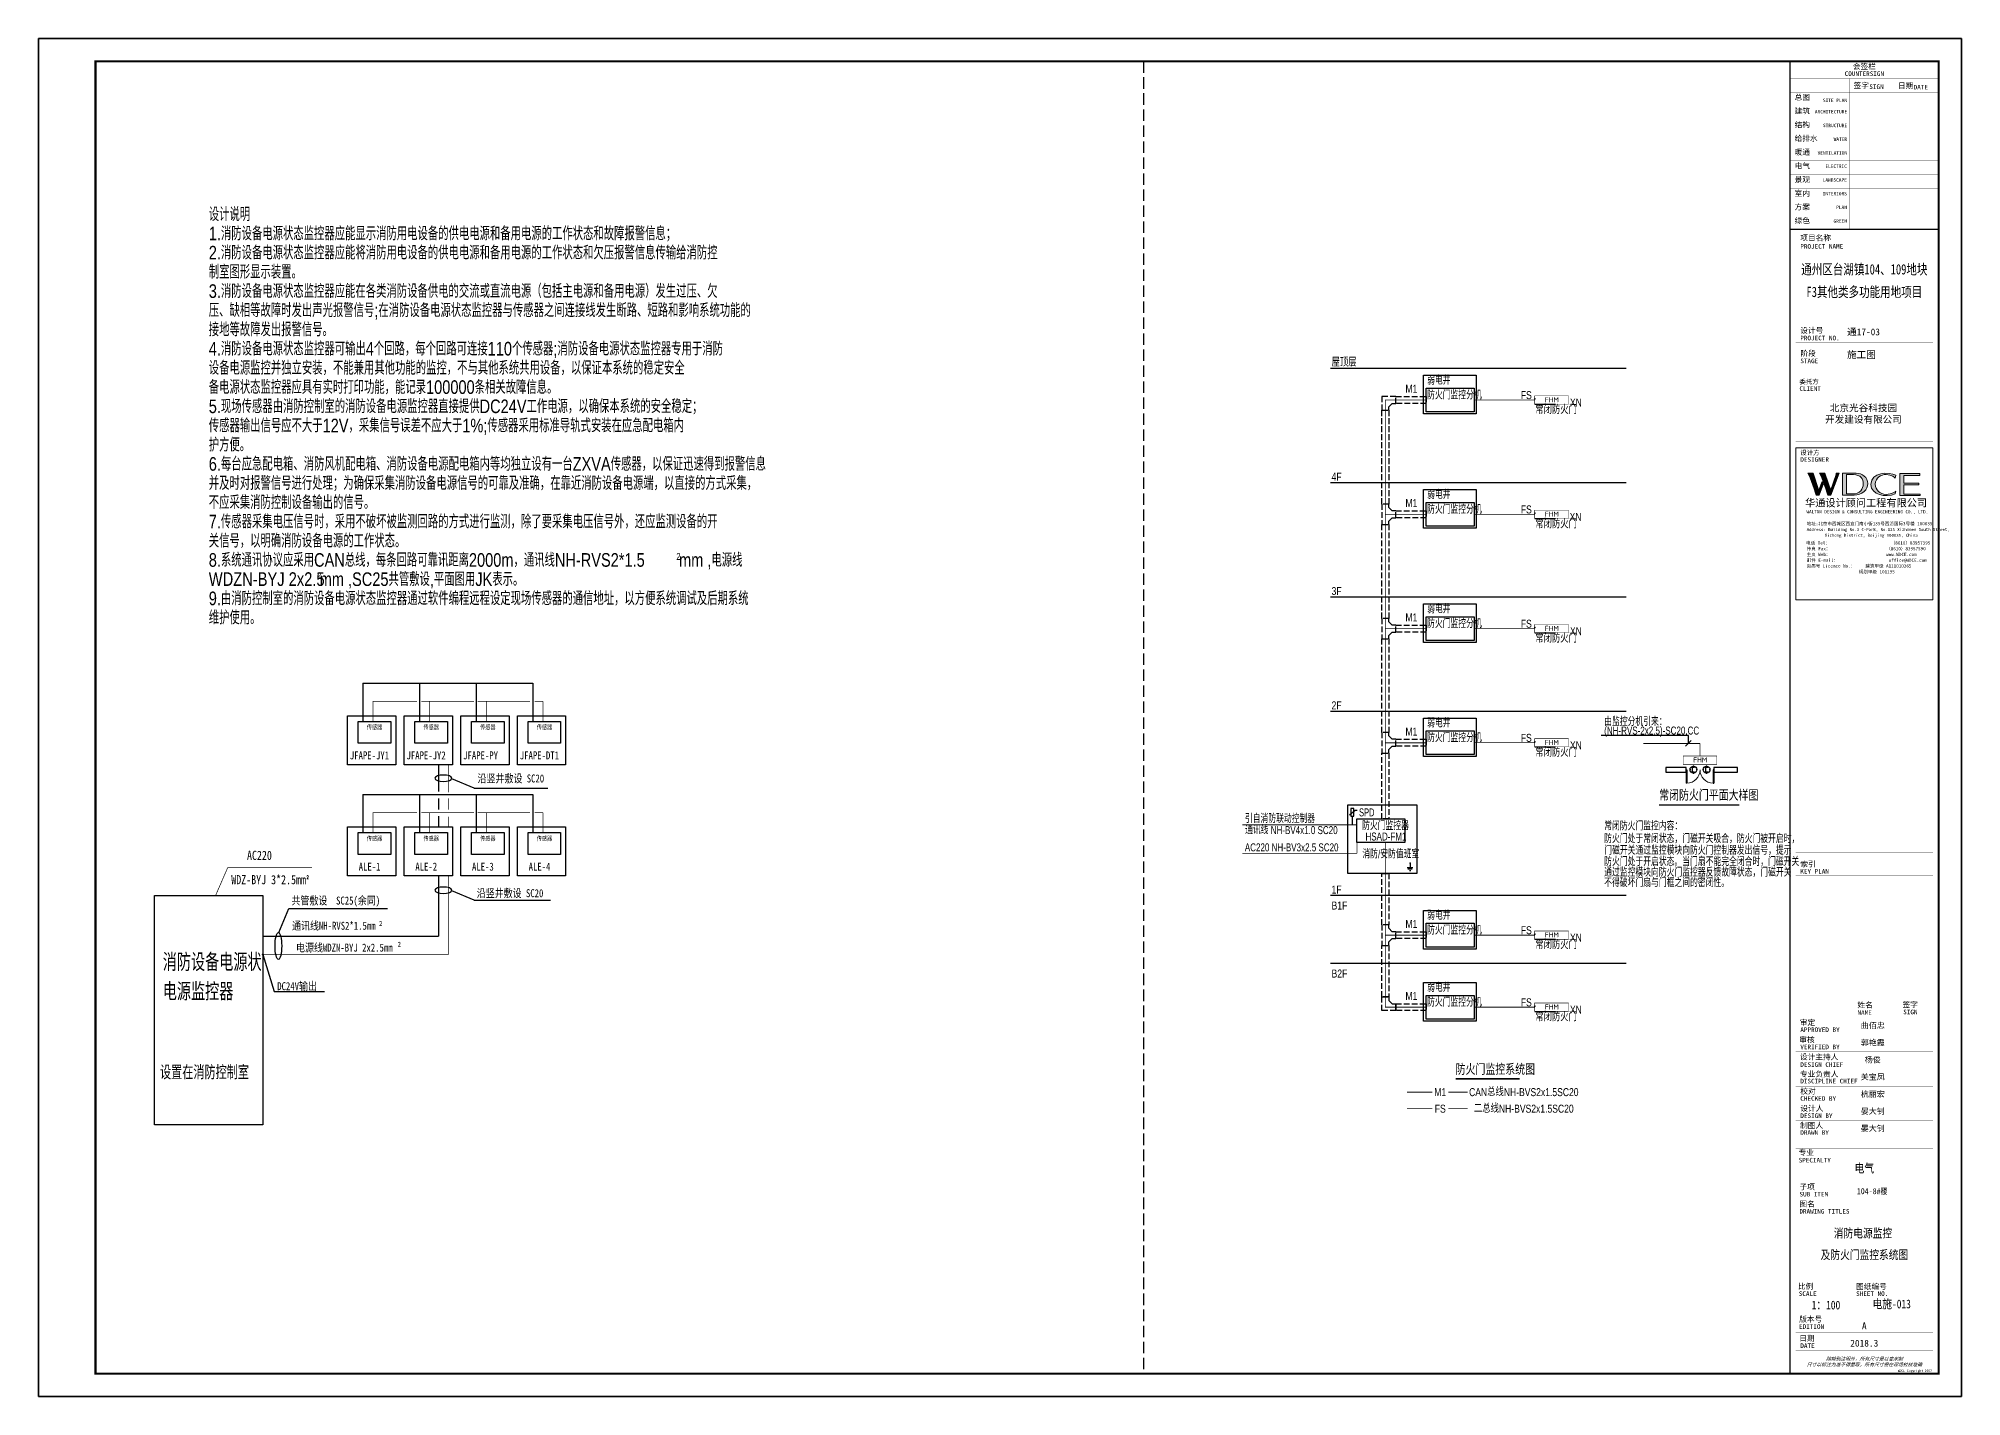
# Model space of a CAD drawing. Extents: x -54686 to 596156, y -555137 to 71395.
# Drawn here: x 215754 to 299854, y -555137 to -495737 of the extents above; entities that cross this region are included whole.
import ezdxf
from ezdxf.enums import TextEntityAlignment as Align

# ---------------------------------------------------------------- set-up
doc = ezdxf.new("R2010")
doc.units = 0
doc.header["$LTSCALE"] = 1000
doc.linetypes.add('CONTINOUS', pattern=[0])
doc.linetypes.add('DASH', pattern=[0.35, 0.25, -0.1])
doc.layers.get('0').update_dxf_attribs({"linetype": 'CONTINUOUS'})
doc.layers.get('Defpoints').update_dxf_attribs({"linetype": 'CONTINUOUS'})
for name, color, linetype in [('CABLETRAY', 4, 'DASH'), ('DIM-照明', 3, 'CONTINUOUS'), ('DIM-系统', 3, 'CONTINUOUS'), ('EQUIP-动力', 3, 'CONTINUOUS'), ('EQUIP-安防', 80, 'CONTINUOUS'), ('EQUIP-消防', 3, 'CONTINUOUS'), ('LAYER1', 7, 'CONTINOUS'), ('SHEET_TEXT', 7, 'CONTINUOUS'), ('TEL_SYMB', 3, 'CONTINUOUS'), ('TEL_TEXT', 3, 'CONTINUOUS'), ('TEL_TITLE', 6, 'CONTINUOUS'), ('WALL', 9, 'CONTINUOUS'), ('WINDOW', 4, 'CONTINUOUS'), ('WIRE', 4, 'CONTINUOUS'), ('WIRE-照明', 1, 'CONTINUOUS'), ('智能疏散灯', 3, 'CONTINOUS'), ('电源监控设备', 210, 'CONTINUOUS'), ('电源线', 130, 'CONTINUOUS'), ('通讯线', 90, 'CONTINUOUS'), ('配电箱', 50, 'CONTINUOUS')]:
    doc.layers.add(name, color=color, linetype=linetype)
doc.styles.add('-宋体', font='', dxfattribs={"width": 0.8})
doc.styles.add('_COMPLEX', font='ROS', dxfattribs={"width": 0.6, "bigfont": 'JD'})
doc.styles.add('_HZTXT', font='ROS', dxfattribs={"width": 0.8, "bigfont": 'JD'})
doc.styles.add('_JD', font='ROS', dxfattribs={"width": 0.8, "bigfont": 'JD'})
doc.styles.add('_TEL_DIM', font='SIMPLEX', dxfattribs={"width": 0.8, "height": 3.5, "bigfont": 'HZTXT'})
doc.styles.add('H-图名', font='', dxfattribs={"width": 0.8, "height": 9})
doc.styles.add('hwxh', font='STXIHEI.TTF')
doc.styles.add('JD', font='ROS', dxfattribs={"width": 0.8, "height": 600, "bigfont": 'HZTXT'})
doc.styles.get("Standard").update_dxf_attribs({"font": 'GBENOR', "bigfont": 'GBCBIG'})
doc.styles.add('Y', font='ros.shx', dxfattribs={"width": 0.7, "bigfont": 'jd.shx'})
doc.styles.add('华文细黑', font='STXIHEI.TTF', dxfattribs={"height": 10})
doc.styles.get('-宋体').set_extended_font_data('NSimSun')
doc.styles.get('H-图名').set_extended_font_data('SimSun')

# ---------------------------------------------------------------- blocks, each defined once
blk = doc.blocks.new('$equip$00002621')
for p, q in [((-0.19, 0.1), (-0.19, -0.1)), ((0.19, -0.1), (0.19, 0.1)), ((-0.19, -0.1), (0.19, -0.1))]:
    blk.add_line(p, q)
at = {"const_width": 0.04}
blk.add_lwpolyline([(-0.3, 0, 1), (0.3, 0, 1), (-0.3, 0, 0.702733)], format="xyb", dxfattribs=at)
blk.add_circle((0, 0), 0.3)
at = {"color": 1}
for p in [(-0.3, 0), (0, 0.3), (0.3, 0), (0, -0.3)]:
    blk.add_point(p, dxfattribs=at)
at = {"color": 7, "style": '_TEL_DIM', "flags": 1}
blk.add_attdef('A', text='', height=0.000025, dxfattribs=at).set_placement((0, 0), align=Align.MIDDLE_CENTER)
blk = doc.blocks.new('$equip$00001310')
for points in [[(0, 0), (0, -0.38)], [(-0.25, -0.38), (0.25, -0.38)], [(-0.19, -0.5), (0.19, -0.5)], [(-0.06, -0.63), (0.06, -0.63)]]:
    blk.add_lwpolyline(points)
blk.add_point((0, 0))
at = {"flags": 9}
blk.add_attdef('A', (0, 0), '', height=0.00002, dxfattribs=at)
blk = doc.blocks.new('WDCE Copyright200X')
at = {"const_width": 0.016}
blk.add_lwpolyline([(-10.6, 1.26, 1), (-11.4, 1.26, 1)], format="xyb", close=True, dxfattribs=at)
at = {"style": '华文细黑'}
for s, p in [('WDCE ', (-11.46, 0.5)), ('     Copyright ', (-3.51, 0.5))]:
    blk.add_text(s, height=1, dxfattribs=at).set_placement(p, align=Align.BOTTOM_RIGHT)
blk.add_text('c', height=0.6, dxfattribs=at).set_placement((-11.04, 1.35), align=Align.MIDDLE_CENTER)
blk.add_attdef('200X', text='', height=1, dxfattribs=at).set_placement((-0.45, 0.5), align=Align.BOTTOM_RIGHT)
blk = doc.blocks.new('logo2')
h = blk.add_hatch(color=7)
h.paths.add_polyline_path([(19.02, -7.36), (15.84, -7.36), (15.84, -3.97), (18.97, -3.97), (18.97, -4.24), (16.46, -4.24), (16.46, -5.45), (18.81, -5.45), (18.81, -5.69), (16.47, -5.69), (16.47, -7.12), (19.02, -7.12)])
edge = h.paths.add_edge_path()
edge.add_spline(control_points=[(15.26, -4.21), (15.26, -4.21), (15.13, -4.65), (15.13, -4.65), (15.13, -4.65), (14.62, -4.1), (13.73, -4.1), (13.04, -4.1), (12.07, -4.54), (12.08, -5.62), (12.08, -6.49), (12.77, -7.16), (13.73, -7.17), (14.66, -7.17), (15.23, -6.68), (15.23, -6.68), (15.23, -6.68), (15.16, -7.11), (15.16, -7.11), (13.63, -7.7), (11.42, -7.29), (11.41, -5.64), (11.4, -3.72), (14.16, -3.66), (15.26, -4.21)], knot_values=[0, 0, 0, 0, 1, 1, 1, 2, 2, 2, 3, 3, 3, 4, 4, 4, 5, 5, 5, 6, 6, 6, 7, 7, 7, 8, 8, 8, 8], degree=3, periodic=0)
edge = h.paths.add_edge_path(flags=16)
edge.add_spline(control_points=[(10.23, -5.57), (10.23, -5.16), (10.12, -4.83), (9.9, -4.58), (9.63, -4.27), (9.23, -4.12), (8.69, -4.12), (8.69, -4.12), (7.64, -4.12), (7.64, -4.12), (7.64, -4.12), (7.64, -7.1), (7.64, -7.1), (7.64, -7.1), (8.66, -7.1), (8.66, -7.1), (9.13, -7.1), (9.52, -6.93), (9.82, -6.6), (10.09, -6.31), (10.23, -5.96), (10.23, -5.57)], knot_values=[0, 0, 0, 0, 1, 1, 1, 2, 2, 2, 3, 3, 3, 4, 4, 4, 5, 5, 5, 6, 6, 6, 7, 7, 7, 7], degree=3, periodic=0)
edge = h.paths.add_edge_path()
edge.add_spline(control_points=[(10.92, -5.51), (10.92, -5.96), (10.72, -6.37), (10.34, -6.72), (9.92, -7.1), (9.41, -7.29), (8.82, -7.29), (8.82, -7.29), (7.03, -7.29), (7.03, -7.29), (7.03, -7.29), (7.03, -3.92), (7.03, -3.92), (7.03, -3.92), (9.1, -3.92), (9.1, -3.92), (9.59, -3.92), (10.01, -4.06), (10.36, -4.34), (10.73, -4.64), (10.92, -5.03), (10.92, -5.51)], knot_values=[0, 0, 0, 0, 1, 1, 1, 2, 2, 2, 3, 3, 3, 4, 4, 4, 5, 5, 5, 6, 6, 6, 7, 7, 7, 7], degree=3, periodic=0)
at = {"lineweight": 0}
blk.add_lwpolyline([(19.02, -7.36), (15.84, -7.36), (15.84, -3.97), (18.97, -3.97), (18.97, -4.24), (16.46, -4.24), (16.46, -5.45), (18.81, -5.45), (18.81, -5.69), (16.47, -5.69), (16.47, -7.12), (19.02, -7.12), (19.02, -7.36)], dxfattribs=at)
for points, knots in [([(10.92, -5.51), (10.92, -5.96), (10.72, -6.37), (10.34, -6.72), (9.92, -7.1), (9.41, -7.29), (8.82, -7.29), (8.82, -7.29), (7.03, -7.29), (7.03, -7.29), (7.03, -7.29), (7.03, -3.92), (7.03, -3.92), (7.03, -3.92), (9.1, -3.92), (9.1, -3.92), (9.59, -3.92), (10.01, -4.06), (10.36, -4.34), (10.73, -4.64), (10.92, -5.03), (10.92, -5.51)], [0, 0, 0, 0, 1, 1, 1, 2, 2, 2, 3, 3, 3, 4, 4, 4, 5, 5, 5, 6, 6, 6, 7, 7, 7, 7]), ([(10.23, -5.57), (10.23, -5.16), (10.12, -4.83), (9.9, -4.58), (9.63, -4.27), (9.23, -4.12), (8.69, -4.12), (8.69, -4.12), (7.64, -4.12), (7.64, -4.12), (7.64, -4.12), (7.64, -7.1), (7.64, -7.1), (7.64, -7.1), (8.66, -7.1), (8.66, -7.1), (9.13, -7.1), (9.52, -6.93), (9.82, -6.6), (10.09, -6.31), (10.23, -5.96), (10.23, -5.57)], [0, 0, 0, 0, 1, 1, 1, 2, 2, 2, 3, 3, 3, 4, 4, 4, 5, 5, 5, 6, 6, 6, 7, 7, 7, 7]), ([(15.26, -4.21), (15.26, -4.21), (15.13, -4.65), (15.13, -4.65), (15.13, -4.65), (14.62, -4.1), (13.73, -4.1), (13.04, -4.1), (12.07, -4.54), (12.08, -5.62), (12.08, -6.49), (12.77, -7.16), (13.73, -7.17), (14.66, -7.17), (15.23, -6.68), (15.23, -6.68), (15.23, -6.68), (15.16, -7.11), (15.16, -7.11), (13.63, -7.7), (11.42, -7.29), (11.41, -5.64), (11.4, -3.72), (14.16, -3.66), (15.26, -4.21)], [0, 0, 0, 0, 1, 1, 1, 2, 2, 2, 3, 3, 3, 4, 4, 4, 5, 5, 5, 6, 6, 6, 7, 7, 7, 8, 8, 8, 8])]:
    blk.add_open_spline(points, degree=3, knots=knots, dxfattribs=at)
blk = doc.blocks.new('logo1')
h = blk.add_hatch(color=8)
edge = h.paths.add_edge_path()
edge.add_spline(control_points=[(3.86, -5.21), (3.63, -5.88), (3.39, -6.56), (3.39, -6.56), (3.39, -6.56), (2.5, -3.91), (2.5, -3.91), (2.5, -3.91), (1.8, -3.91), (1.69, -3.91), (2.02, -4.39), (2.95, -7.27), (2.95, -7.27), (2.95, -7.27), (3.44, -7.27), (3.44, -7.27), (3.44, -7.27), (4.03, -5.66), (4.03, -5.66), (4.03, -5.66), (3.86, -5.21), (3.86, -5.21)], knot_values=[0, 0, 0, 0, 1, 1, 1, 2, 2, 2, 3, 3, 3, 4, 4, 4, 5, 5, 5, 6, 6, 6, 7, 7, 7, 7], degree=3, periodic=0)
h = blk.add_hatch(color=7)
edge = h.paths.add_edge_path()
edge.add_spline(control_points=[(6.04, -3.91), (6.09, -4.1), (5.2, -6.56), (5.2, -6.56), (5.2, -6.56), (4.3, -3.91), (4.3, -3.91), (4.3, -3.91), (3.6, -3.91), (3.49, -3.91), (3.82, -4.39), (4.75, -7.27), (4.75, -7.27), (4.75, -7.27), (5.24, -7.27), (5.24, -7.27), (5.24, -7.27), (6.33, -4.3), (6.33, -4.3), (6.33, -4.3), (6.48, -3.91), (6.48, -3.91), (6.48, -3.91), (6.21, -3.91), (6.04, -3.91)], knot_values=[0, 0, 0, 0, 1, 1, 1, 2, 2, 2, 3, 3, 3, 4, 4, 4, 5, 5, 5, 6, 6, 6, 7, 7, 7, 8, 8, 8, 8], degree=3, periodic=0)
at = {"color": 8, "lineweight": 0}
blk.add_open_spline([(3.86, -5.21), (3.63, -5.88), (3.39, -6.56), (3.39, -6.56), (3.39, -6.56), (2.5, -3.91), (2.5, -3.91), (2.5, -3.91), (1.8, -3.91), (1.69, -3.91), (2.02, -4.39), (2.95, -7.27), (2.95, -7.27), (2.95, -7.27), (3.44, -7.27), (3.44, -7.27), (3.44, -7.27), (4.03, -5.66), (4.03, -5.66), (4.03, -5.66), (3.86, -5.21), (3.86, -5.21)], degree=3, knots=[0, 0, 0, 0, 1, 1, 1, 2, 2, 2, 3, 3, 3, 4, 4, 4, 5, 5, 5, 6, 6, 6, 7, 7, 7, 7], dxfattribs=at)
at = {"lineweight": 0}
blk.add_open_spline([(6.04, -3.91), (6.09, -4.1), (5.2, -6.56), (5.2, -6.56), (5.2, -6.56), (4.3, -3.91), (4.3, -3.91), (4.3, -3.91), (3.6, -3.91), (3.49, -3.91), (3.82, -4.39), (4.75, -7.27), (4.75, -7.27), (4.75, -7.27), (5.24, -7.27), (5.24, -7.27), (5.24, -7.27), (6.33, -4.3), (6.33, -4.3), (6.33, -4.3), (6.48, -3.91), (6.48, -3.91), (6.48, -3.91), (6.21, -3.91), (6.04, -3.91)], degree=3, knots=[0, 0, 0, 0, 1, 1, 1, 2, 2, 2, 3, 3, 3, 4, 4, 4, 5, 5, 5, 6, 6, 6, 7, 7, 7, 8, 8, 8, 8], dxfattribs=at)
blk.add_blockref('logo2', (0, 0))
blk = doc.blocks.new('时间-logo')
at = {"layer": 'Defpoints', "lineweight": 0}
blk.add_lwpolyline([(0, -23.46), (-21.17, -23.46), (-21.17, 0), (0, 0), (0, -23.46)], dxfattribs=at)
blk.add_blockref('logo1', (-20.97, 0))
at = {"style": 'hwxh'}
for s, height, p in [('华通设计顾问工程有限公司 ', 1.15, (-19.73, -9.05)), ('WALTON DESIGN & CONSULTING ENGINEERING CO., LTD.', 0.5, (-19.5, -10.1)), ('地址:北京市西城区西直门南小街135号西派国际3号楼 100035', 0.5, (-19.48, -11.94)), ('电话 Tel：                        （8610）83957395 ', 0.5, (-19.56, -14.91)), ('Address: Building No.3 C-Park, No.135 Xizhimen South Street, ', 0.47, (-19.48, -12.83)), ('Xicheng District, Beijing 100035, China ', 0.47, (-16.69, -13.72)), ('传真 Fax：                      （8610）83957590 ', 0.5, (-19.48, -15.8)), ('主页 Web：                      www.WDCE.com ', 0.5, (-19.48, -16.69)), ('邮件 E-mail：                    office@WDCE.com ', 0.5, (-19.48, -17.58)), ('资质号 Licence No.：    建筑甲级 A111010265 ', 0.5, (-19.48, -18.47)), ('   规划甲级 101195', 0.5, (-12.6, -19.36))]:
    blk.add_text(s, height=height, dxfattribs=at).set_placement(p)
blk = doc.blocks.new('SDG AETH AE5H')
at = {"layer": 'DIM-系统'}
blk.add_lwpolyline([(-54686, 13482), (29414, 13482), (29414, -45918), (-54686, -45918)], close=True, dxfattribs=at)
blk = doc.blocks.new('$DorLib2D$00000002')
for p, q in [((-0.5, 0), (-0.5, 0.4875)), ((-0.475, 0.4875), (-0.5, 0.4875)), ((-0.475, 0), (-0.475, 0.4875)), ((0.475, 0), (0.475, 0.4875)), ((0.475, 0.4875), (0.5, 0.4875)), ((0.5, 0), (0.5, 0.4875)), ((-0.5, 0), (-0.475, 0)), ((0.5, 0), (0.475, 0))]:
    blk.add_line(p, q)
at = {"lineweight": 13}
for centre, start, end in [((-0.4875, 0), 0, 88.530716), ((0.4875, 0), 91.469284, 180)]:
    blk.add_arc(centre, 0.4875, start, end, dxfattribs=at)

msp = doc.modelspace()

# ---------------------------------------------------------------- hatches: boundary and pattern name
at = {"layer": '电源监控设备'}
h = msp.add_hatch(color=212, dxfattribs=at)
edge = h.paths.add_edge_path()
edge.add_arc((225563, -535802), 25.2, 0, 360)

# ---------------------------------------------------------------- linework, layer by layer
for p, q in [((273087, -529687), (273332, -529487)), ((273332, -529487), (273427, -529487))]:
    msp.add_line(p, q)
at = {"const_width": 50}
for points in [[(292354, -496737), (292354, -504087), (298854, -504087), (298854, -496737)], [(292354, -554137), (298854, -554137), (298854, -504087), (292354, -504087)]]:
    msp.add_lwpolyline(points, close=True, dxfattribs=at)
at = {"const_width": 5}
for points in [[(292354, -497487), (298854, -497487)], [(294940, -497487), (294940, -504087)], [(296944, -497487), (296944, -504087)], [(292354, -498087), (298854, -498087)], [(292354, -498687), (298854, -498687)], [(292354, -499287), (298854, -499287)], [(292354, -499887), (298854, -499887)], [(292354, -500487), (298854, -500487)], [(292354, -501087), (298854, -501087)], [(292354, -501687), (298854, -501687)], [(292354, -502287), (298854, -502287)], [(292354, -502887), (298854, -502887)], [(292354, -502887), (298854, -502887)], [(292354, -503487), (298854, -503487)], [(292354, -504087), (298854, -504087)], [(292604, -509050), (298604, -509050)], [(292604, -510050), (298604, -510050)], [(298604, -513352), (298604, -510525), (292604, -510525), (292604, -513352)], [(292604, -513352), (298604, -513352)], [(292604, -513645), (292604, -531354)], [(292604, -513645), (298604, -513645)], [(292604, -531354), (298604, -531354), (298604, -513645)], [(293104, -520301), (298104, -520301)], [(293104, -525254), (298104, -525254)], [(293104, -530652), (298104, -530652)], [(292604, -531354), (298604, -531354)], [(292604, -532363), (298604, -532363)], [(292604, -543811), (298604, -543811), (298604, -537811), (292604, -537811), (292604, -543811)], [(295104, -537811), (295104, -543811)], [(296854, -537811), (296854, -543811)], [(292604, -538561), (298604, -538561)], [(292604, -539311), (298604, -539311)], [(292604, -540061), (298604, -540061)], [(292604, -540811), (298604, -540811)], [(292604, -541561), (298604, -541561)], [(292604, -542311), (298604, -542311)], [(292604, -543061), (298604, -543061)], [(292604, -544287), (298604, -544287), (298604, -553137), (292604, -553137), (292604, -544287)], [(292604, -545787), (298604, -545787)], [(292604, -546537), (298604, -546537)], [(292604, -550137), (298604, -550137)], [(295104, -550137), (295104, -551537)], [(292604, -551537), (298604, -551537)], [(292604, -552337), (298604, -552337)]]:
    msp.add_lwpolyline(points, dxfattribs=at)
msp.add_lwpolyline([(273140, -529420), (273140, -529755), (273283, -529755), (273283, -529420)], close=True)
for p in [(281187, -511505), (281642, -511733), (281187, -516505), (281642, -516732), (281187, -521505), (281642, -521732), (281187, -526496), (281642, -526723), (281187, -534910), (281642, -535138), (281187, -538063), (281642, -538290)]:
    msp.add_point(p)
at = {"layer": 'CABLETRAY'}
for p, q in [((275110, -511401), (274510, -511401)), ((274510, -511401), (274510, -512001)), ((274510, -512001), (274810, -512001)), ((274510, -516100), (274510, -512001)), ((274510, -512001), (274810, -512001)), ((274810, -511851), (274960, -511701)), ((274810, -512001), (274810, -511851)), ((274810, -512001), (274810, -516100)), ((274960, -511701), (275110, -511701)), ((275110, -511701), (275110, -511401)), ((275110, -511401), (276442, -511401)), ((275110, -511701), (275110, -511401)), ((276442, -511701), (275110, -511701)), ((276442, -511401), (276442, -511701)), ((274510, -516100), (274510, -517000)), ((274810, -516100), (274510, -516100)), ((274810, -516100), (274510, -516100)), ((274810, -516250), (274810, -516100)), ((274960, -516400), (274810, -516250)), ((274510, -517000), (274810, -517000)), ((274510, -521100), (274510, -517000)), ((274510, -517000), (274810, -517000)), ((274810, -516850), (274960, -516700)), ((274810, -517000), (274810, -516850)), ((274810, -517000), (274810, -521100)), ((275110, -516400), (274960, -516400)), ((274960, -516700), (275110, -516700)), ((275110, -516700), (275110, -516400)), ((275110, -516400), (276442, -516400)), ((275110, -516700), (275110, -516400)), ((276442, -516700), (275110, -516700)), ((276442, -516400), (276442, -516700)), ((274510, -521100), (274510, -522000)), ((274810, -521100), (274510, -521100)), ((274810, -521100), (274510, -521100)), ((274810, -521250), (274810, -521100)), ((274960, -521400), (274810, -521250)), ((275110, -521400), (274960, -521400)), ((275110, -521700), (275110, -521400)), ((275110, -521400), (276442, -521400)), ((275110, -521700), (275110, -521400)), ((276442, -521400), (276442, -521700)), ((274510, -522000), (274810, -522000)), ((274510, -526091), (274510, -522000)), ((274510, -522000), (274810, -522000)), ((274810, -521850), (274960, -521700)), ((274810, -522000), (274810, -521850)), ((274810, -522000), (274810, -526091)), ((274960, -521700), (275110, -521700)), ((276442, -521700), (275110, -521700)), ((274510, -526091), (274510, -526991)), ((274810, -526091), (274510, -526091)), ((274810, -526091), (274510, -526091)), ((274810, -526241), (274810, -526091)), ((274960, -526391), (274810, -526241)), ((275110, -526391), (274960, -526391)), ((275110, -526691), (275110, -526391)), ((275110, -526391), (276442, -526391)), ((275110, -526691), (275110, -526391)), ((276442, -526391), (276442, -526691)), ((274510, -526991), (274810, -526991)), ((274510, -529869), (274510, -526991)), ((274510, -526991), (274810, -526991)), ((274810, -526841), (274960, -526691)), ((274810, -526991), (274810, -526841)), ((274810, -526991), (274810, -529869)), ((274960, -526691), (275110, -526691)), ((276442, -526691), (275110, -526691)), ((274810, -529869), (274510, -529869)), ((274510, -532253), (274810, -532253)), ((274510, -534506), (274510, -532253)), ((274810, -532253), (274810, -534506)), ((274510, -534506), (274510, -535406)), ((274810, -534506), (274510, -534506)), ((274810, -534506), (274510, -534506)), ((274810, -534656), (274810, -534506)), ((274960, -534806), (274810, -534656)), ((275110, -534806), (274960, -534806)), ((275110, -535106), (275110, -534806)), ((275110, -534806), (276442, -534806)), ((275110, -535106), (275110, -534806)), ((276442, -534806), (276442, -535106)), ((274510, -535406), (274810, -535406)), ((274510, -535406), (274810, -535406)), ((274510, -537658), (274510, -535406)), ((274810, -535256), (274960, -535106)), ((274810, -535406), (274810, -535256)), ((274810, -535406), (274810, -537658)), ((274960, -535106), (275110, -535106)), ((276442, -535106), (275110, -535106)), ((274510, -538258), (274510, -537658)), ((274510, -537658), (274810, -537658)), ((274810, -537658), (274510, -537658)), ((274810, -537658), (274810, -537808)), ((274810, -537808), (274960, -537958)), ((274960, -537958), (275110, -537958)), ((275110, -538258), (275110, -537958)), ((275110, -537958), (276442, -537958)), ((275110, -537958), (275110, -538258)), ((276442, -537958), (276442, -538258)), ((275110, -538258), (274510, -538258)), ((276442, -538258), (275110, -538258))]:
    msp.add_line(p, q, dxfattribs=at)
at = {"layer": 'DIM-照明'}
msp.add_line((287788, -526696), (288036, -526449), dxfattribs=at)
for points in [[(287912, -526231), (284100, -526231)], [(287912, -526572), (287912, -526231)]]:
    msp.add_lwpolyline(points, dxfattribs=at)
at = {"layer": 'EQUIP-消防', "ltscale": 10}
for p, q in [((281187, -511733), (282097, -511733)), ((281187, -516732), (282097, -516732)), ((281187, -521732), (282097, -521732)), ((281187, -526723), (282097, -526723)), ((281187, -535138), (282097, -535138)), ((281187, -538290), (282097, -538290))]:
    msp.add_line(p, q, dxfattribs=at)
at = {"layer": 'EQUIP-消防', "ltscale": 10, "const_width": 22.4}
for points in [[(281187, -511369), (281187, -511733), (282665, -511733), (282665, -511369), (281187, -511369), (281187, -511733)], [(281187, -516368), (281187, -516732), (282665, -516732), (282665, -516368), (281187, -516368), (281187, -516732)], [(281187, -521368), (281187, -521732), (282665, -521732), (282665, -521368), (281187, -521368), (281187, -521732)], [(281187, -526359), (281187, -526723), (282665, -526723), (282665, -526359), (281187, -526359), (281187, -526723)], [(287678, -527123), (287678, -527487), (289156, -527487), (289156, -527123), (287678, -527123), (287678, -527487)], [(281187, -534774), (281187, -535138), (282665, -535138), (282665, -534774), (281187, -534774), (281187, -535138)], [(281187, -537926), (281187, -538290), (282665, -538290), (282665, -537926), (281187, -537926), (281187, -538290)]]:
    msp.add_lwpolyline(points, dxfattribs=at)
at = {"layer": 'LAYER1', "linetype": 'DASH', "ltscale": 2}
msp.add_line((264075, -496737), (264075, -554137), dxfattribs=at)
at = {"layer": 'TEL_SYMB', "const_width": 70}
for points in [[(286631, -529263), (290136, -529263)], [(277729, -541240), (280525, -541240)]]:
    msp.add_lwpolyline(points, dxfattribs=at)
at = {"layer": 'TEL_TITLE', "color": 6}
msp.add_lwpolyline([(215754, -555137), (299854, -555137), (299854, -495737), (215754, -495737)], close=True, dxfattribs=at)
at = {"layer": 'TEL_TITLE', "color": 6, "const_width": 100}
msp.add_lwpolyline([(218254, -554137), (298854, -554137), (298854, -496737), (218254, -496737)], close=True, dxfattribs=at)
at = {"layer": 'WALL'}
for p, q in [((287817, -527629), (286919, -527629)), ((286919, -527629), (286919, -527829)), ((286919, -527829), (287817, -527829)), ((287817, -527829), (287817, -527629)), ((290050, -527629), (289017, -527629)), ((289017, -527629), (289017, -527829)), ((289017, -527829), (290050, -527829)), ((290050, -527829), (290050, -527629))]:
    msp.add_line(p, q, dxfattribs=at)
at = {"layer": 'WIRE'}
for p, q in [((272255, -510158), (285190, -510158)), ((272255, -515158), (285190, -515158)), ((272255, -520157), (285190, -520157)), ((272255, -525157), (285190, -525157)), ((272255, -533214), (285190, -533214)), ((272255, -536189), (285190, -536189))]:
    msp.add_line(p, q, dxfattribs=at)
at = {"layer": 'WIRE-照明', "linetype": 'ByBlock'}
msp.add_line((273212, -529755), (273212, -530132), dxfattribs=at)
at = {"layer": 'WIRE-照明', "linetype": 'Continuous', "const_width": 35}
for points in [[(276442, -511551), (274660, -511551), (274660, -529869)], [(278539, -511551), (281187, -511551)], [(274660, -516550), (276442, -516550)], [(278539, -516550), (281187, -516550)], [(274660, -521550), (276442, -521550)], [(278539, -521550), (281187, -521550)], [(274660, -526545), (276442, -526545)], [(278539, -526541), (281187, -526541)], [(288417, -526572), (285937, -526572)], [(288417, -527123), (288417, -526572)], [(268401, -530132), (273414, -530132)], [(268401, -531379), (273414, -531379)], [(273414, -530908), (273414, -531379)], [(274660, -530908), (274660, -538108), (276442, -538108)], [(274660, -534959), (276442, -534959)], [(278539, -534956), (281187, -534956)], [(278539, -538108), (281187, -538108)], [(275602, -541823), (276711, -541823)], [(277404, -541823), (278263, -541823)], [(275602, -542547), (276711, -542547)], [(277404, -542547), (278263, -542547)]]:
    msp.add_lwpolyline(points, dxfattribs=at)
at = {"layer": '智能疏散灯', "color": 3}
for points in [[(276320, -510471), (278632, -510471), (278632, -512158), (276320, -512158)], [(276442, -511031), (278539, -511031), (278539, -512070), (276442, -512070)], [(276320, -515471), (278632, -515471), (278632, -517158), (276320, -517158)], [(276442, -516031), (278539, -516031), (278539, -517070), (276442, -517070)], [(276320, -520471), (278632, -520471), (278632, -522158), (276320, -522158)], [(276442, -521031), (278539, -521031), (278539, -522069), (276442, -522069)], [(276320, -525462), (278632, -525462), (278632, -527149), (276320, -527149)], [(276442, -526022), (278539, -526022), (278539, -527061), (276442, -527061)], [(273023, -529251), (276039, -529251), (276039, -532253), (273023, -532253)], [(273414, -529869), (275511, -529869), (275511, -530908), (273414, -530908)], [(276320, -533876), (278632, -533876), (278632, -535563), (276320, -535563)], [(276442, -534436), (278539, -534436), (278539, -535475), (276442, -535475)], [(276320, -537029), (278632, -537029), (278632, -538716), (276320, -538716)], [(276442, -537589), (278539, -537589), (278539, -538628), (276442, -538628)]]:
    msp.add_lwpolyline(points, close=True, dxfattribs=at)
at = {"layer": '电源监控设备'}
for p, q in [((234804, -528522), (233826, -528117)), ((234804, -528522), (238030, -528522)), ((234804, -533421), (233826, -533015)), ((226261, -534841), (226709, -533790)), ((226709, -533790), (231018, -533790)), ((234804, -533421), (238146, -533421)), ((225563, -535802), (226062, -537416)), ((226062, -537416), (228269, -537416))]:
    msp.add_line(p, q, dxfattribs=at)
for points in [[(229742, -525605), (231158, -525605), (231158, -526566), (229742, -526566)], [(232219, -525605), (233636, -525605), (233636, -526566), (232219, -526566)], [(234697, -525605), (236114, -525605), (236114, -526566), (234697, -526566)], [(237175, -525605), (238591, -525605), (238591, -526566), (237175, -526566)], [(229742, -530472), (231158, -530472), (231158, -531434), (229742, -531434)], [(232219, -530472), (233636, -530472), (233636, -531434), (232219, -531434)], [(234697, -530472), (236114, -530472), (236114, -531434), (234697, -531434)], [(237175, -530472), (238591, -530472), (238591, -531434), (237175, -531434)]]:
    msp.add_lwpolyline(points, close=True, dxfattribs=at)
at = {"layer": '电源监控设备', "const_width": 29.4}
msp.add_lwpolyline([(223499, -533226), (224028, -532008), (227723, -532008)], dxfattribs=at)
at = {"layer": '电源监控设备'}
msp.add_circle((225563, -535802), 25.2, dxfattribs=at)
at = {"layer": '电源监控设备', "extrusion": (0, 0, -1)}
for centre in [(233462, -528095), (233462, -532993)]:
    msp.add_ellipse(centre, major_axis=(369, 0), ratio=0.382856, dxfattribs=at)
at = {"layer": '电源监控设备'}
msp.add_ellipse((226246, -535431), major_axis=(0, -594), ratio=0.243163, dxfattribs=at)
at = {"layer": '电源线'}
for points in [[(232305, -524735, 28, 28, 0), (230387, -524735, 22.4, 22.4, 0), (230387, -525605, 22.4, 22.4, 0)], [(232305, -529603, 28, 28, 0), (230387, -529603, 22.4, 22.4, 0), (230387, -530472, 22.4, 22.4, 0)]]:
    msp.add_lwpolyline(points, format="xyseb", dxfattribs=at)
for points, const_width in [([(232498, -524735), (234797, -524735)], 28), ([(232865, -524735), (232865, -524735), (232865, -525332)], 22.4), ([(232865, -524735), (232865, -524735), (232865, -525605)], 22.4), ([(234964, -524735), (237247, -524735)], 28), ([(235342, -524735), (235342, -524735), (235342, -525332)], 22.4), ([(235342, -524735), (235342, -524735), (235342, -525605)], 22.4), ([(237448, -524735), (237820, -524735)], 28), ([(237820, -524735), (237820, -524735), (237820, -525332)], 22.4), ([(237820, -524735), (237820, -524735), (237820, -525605)], 22.4), ([(233696, -527501), (233696, -528704)], 22.4), ([(233696, -528975), (233696, -529461)], 22.4), ([(232498, -529603), (234797, -529603)], 28), ([(232865, -529603), (232865, -529603), (232865, -530200)], 22.4), ([(232865, -529603), (232865, -529603), (232865, -530472)], 22.4), ([(233696, -529770), (233696, -530226)], 22.4), ([(234964, -529603), (237247, -529603)], 28), ([(235342, -529603), (235342, -529603), (235342, -530200)], 22.4), ([(235342, -529603), (235342, -529603), (235342, -530472)], 22.4), ([(237448, -529603), (237820, -529603)], 28), ([(237820, -529603), (237820, -529603), (237820, -530200)], 22.4), ([(237820, -529603), (237820, -529603), (237820, -530472)], 22.4), ([(233696, -532369), (233696, -535802)], 22.4), ([(225563, -535802), (233696, -535802)], 28)]:
    msp.add_lwpolyline(points, dxfattribs=dict(at, const_width=const_width))
at = {"layer": '通讯线'}
for p, q in [((229935, -523937), (229935, -525605)), ((229935, -523937), (237368, -523937)), ((232413, -523937), (232413, -525319)), ((232413, -523937), (232413, -525605)), ((234890, -523937), (234890, -525319)), ((234890, -523937), (234890, -525605)), ((237368, -523937), (237368, -525319)), ((237368, -523937), (237368, -525605)), ((233244, -527501), (233244, -528679)), ((229935, -528805), (229935, -530472)), ((229935, -528805), (237368, -528805)), ((232413, -528805), (232413, -530187)), ((232413, -528805), (232413, -530472)), ((233244, -528981), (233244, -529467)), ((234890, -528805), (234890, -530187)), ((234890, -528805), (234890, -530472)), ((237368, -528805), (237368, -530187)), ((237368, -528805), (237368, -530472)), ((233244, -529751), (233244, -530226)), ((233244, -532369), (233244, -535004)), ((225563, -535004), (233244, -535004))]:
    msp.add_line(p, q, dxfattribs=at)
at = {"layer": '配电箱'}
for points in [[(229269, -525358), (231378, -525358), (231378, -527501), (229269, -527501)], [(231746, -525358), (233855, -525358), (233855, -527501), (231746, -527501)], [(234224, -525358), (236333, -525358), (236333, -527501), (234224, -527501)], [(236701, -525358), (238810, -525358), (238810, -527501), (236701, -527501)], [(229269, -530226), (231378, -530226), (231378, -532369), (229269, -532369)], [(231746, -530226), (233855, -530226), (233855, -532369), (231746, -532369)], [(234224, -530226), (236333, -530226), (236333, -532369), (234224, -532369)], [(236701, -530226), (238810, -530226), (238810, -532369), (236701, -532369)], [(220825, -533226), (225563, -533226), (225563, -543250), (220825, -543250)]]:
    msp.add_lwpolyline(points, close=True, dxfattribs=at)

# ---------------------------------------------------------------- block references
at = {"ltscale": 0.001, "xscale": 283.4689937531525, "yscale": 283.4689937531525, "zscale": 283.4689937531525}
msp.add_blockref('时间-logo', (298604, -513645), dxfattribs=at)
at = {"xscale": 100, "yscale": 100, "zscale": 100}
msp.add_blockref('WDCE Copyright200X', (298604, -554137), dxfattribs=at).add_auto_attribs({'200X': '2007'})
at = {"layer": 'DIM-系统'}
msp.add_blockref('SDG AETH AE5H', (270441, -509219), dxfattribs=at)
at = {"layer": 'EQUIP-动力', "linetype": 'ByBlock', "xscale": 500, "yscale": 500, "zscale": 500}
msp.add_blockref('$equip$00001310', (275736, -531807), dxfattribs=at)
at = {"layer": 'EQUIP-安防', "xscale": 500, "yscale": 500, "zscale": 500, "rotation": 270}
for p in [(288131, -527715), (288703, -527715)]:
    msp.add_blockref('$equip$00002621', p, dxfattribs=at)
at = {"layer": 'WINDOW', "xscale": 1200, "yscale": -1200, "zscale": 1200}
msp.add_blockref('$DorLib2D$00000002', (288417, -527729), dxfattribs=at)

# ---------------------------------------------------------------- texts
at = {"style": '华文细黑'}
for s, height, p in [('会签栏', 240, (295604, -496837)), ('COUNTERSIGN', 200, (295604, -497177))]:
    msp.add_text(s, height=height, dxfattribs=at).set_placement(p, align=Align.TOP_CENTER)
for s, height, p in [('签字', 240, (295132, -497674)), ('SIGN', 200, (295822, -497748)), ('日期', 240, (297075, -497679)), ('DATE', 200, (297759, -497767)), ('总图', 240, (292554, -498187)), ('结构', 240, (292554, -499387)), ('建筑', 240, (292554, -498787)), ('给排水', 240, (292554, -499987)), ('暖通', 240, (292554, -500587)), ('电气', 240, (292554, -501187)), ('景观', 240, (292554, -501787)), ('室内', 240, (292554, -502387)), ('绿色', 240, (292554, -503587)), ('方案', 240, (292554, -502987)), ('项目名称', 240, (292804, -504337)), ('PROJECT NAME', 200, (292804, -504729)), ('设计号', 240, (292800, -508389)), ('PROJECT NO.', 200, (292804, -508740)), ('阶段', 240, (292804, -509390)), ('STAGE', 200, (292804, -509740)), ('委托方', 200, (292765, -510651)), ('CLIENT', 200, (292765, -510951)), ('设计方', 200, (292804, -513754)), ('DESIGNER', 200, (292804, -514054)), ('KEY PLAN', 200, (292804, -532063)), ('索引', 240, (292804, -531723)), ('姓名', 240, (295304, -537890)), ('签字', 240, (297274, -537880)), ('SIGN', 200, (297304, -538217)), ('审定', 240, (292782, -538656)), ('APPROVED BY', 200, (292804, -538993)), ('NAME', 200, (295304, -538241)), ('审核', 240, (292759, -539408)), ('VERIFIED BY', 200, (292804, -539745)), ('设计主持人', 240, (292787, -540161)), ('DESIGN CHIEF', 200, (292804, -540518)), ('专业负责人', 240, (292788, -540911)), ('DISCIPLINE CHIEF', 200, (292804, -541239)), ('校对', 240, (292804, -541661)), ('CHECKED BY', 200, (292804, -542000)), ('设计人', 240, (292804, -542411)), ('制图人', 240, (292794, -543161)), ('DESIGN BY', 200, (292804, -542754)), ('DRAWN BY', 200, (292804, -543487)), ('SPECIALTY', 200, (292731, -544699)), ('专业', 240, (292731, -544344)), ('SUB ITEM', 200, (292767, -546187)), ('子项', 240, (292767, -545845)), ('图名', 240, (292764, -546596)), ('DRAWING TITLES', 200, (292764, -546937)), ('比例', 240, (292699, -550195)), ('SCALE', 200, (292736, -550537)), ('SHEET NO.', 200, (295244, -550537)), ('图纸编号', 240, (295244, -550205)), ('版本号', 240, (292754, -551634)), ('EDITION', 200, (292748, -551976)), ('日期', 240, (292754, -552469)), ('DATE', 200, (292804, -552811))]:
    msp.add_text(s, height=height, dxfattribs=at).set_placement(p, align=Align.TOP_LEFT)
for s, p in [('SITE PLAN', (294849, -498367)), ('ARCHITECTURE', (294849, -498867)), ('STRUCTURE', (294849, -499467)), ('WATER', (294849, -500067)), ('VENTILATION', (294849, -500667)), ('LANDSCAPE', (294840, -501848)), ('ELECTRIC', (294840, -501248)), ('INTERIORS', (294840, -502448)), ('GREEN', (294840, -503648)), ('PLAN', (294840, -503048))]:
    msp.add_text(s, height=150, dxfattribs=at).set_placement(p, align=Align.TOP_RIGHT)
at = {"color": 4, "style": '华文细黑', "width": 0.75}
for s, p in [('通州区台湖镇104、109地块', (295604, -506059)), ('F3其他类多功能用地项目', (295604, -507046))]:
    msp.add_text(s, height=450, dxfattribs=at).set_placement(p, align=Align.CENTER)
at = {"color": 4, "style": '华文细黑'}
for s, p in [('A', (295601, -552196)), ('2018.3', (295601, -552953))]:
    msp.add_text(s, height=300, dxfattribs=at).set_placement(p, align=Align.CENTER)
at = {"style": '华文细黑', "oblique": 20}
for s, p in [('尺寸以标注为准不得量取，所有尺寸需在现场校核准确', (295604, -553737)), ('除特别注明外，所有尺寸是以毫米制', (295604, -553487))]:
    msp.add_text(s, height=150, dxfattribs=at).set_placement(p, align=Align.MIDDLE_CENTER)
at = {"color": 4, "ltscale": 0.001, "char_height": 300, "width": 5848.95, "style": '华文细黑'}
for s, insert, attachment_point in [('通17-03', (294848, -508586), 4), ('施工图', (294848, -509586), 4), ('北京光谷科技园\\P开发建设有限公司', (295565, -512166), 5)]:
    msp.add_mtext(s, dxfattribs=dict(at, insert=insert, attachment_point=attachment_point))
at = {"color": 7, "style": '_TEL_DIM', "flags": 1}
for tag, p in [('REMARK', (281642, -511733)), ('A', (281642, -511733)), ('REMARK', (281642, -516732)), ('A', (281642, -516732)), ('REMARK', (281642, -521732)), ('A', (281642, -521732)), ('REMARK', (281642, -526723)), ('A', (281642, -526723)), ('REMARK', (281642, -535138)), ('A', (281642, -535138)), ('REMARK', (281642, -538290)), ('A', (281642, -538290))]:
    msp.add_attdef(tag, text='', height=0.02, dxfattribs=at).set_placement(p, align=Align.MIDDLE_CENTER)
at = {"color": 7, "flags": 1}
for p in [(281642, -511733), (281642, -516732), (281642, -521732), (281642, -526723), (281642, -535138), (281642, -538290)]:
    msp.add_attdef('A', text='防火门磁释放器1', height=0.014, dxfattribs=at).set_placement(p, align=Align.MIDDLE_CENTER)
at = {"layer": 'EQUIP-消防', "ltscale": 10}
for p in [(281935, -511541), (281935, -516540), (281935, -521540), (281935, -526531), (288426, -527295), (281935, -534945), (281935, -538098)]:
    msp.add_attdef('FHM', text='RD', height=224, dxfattribs=at).set_placement(p, align=Align.MIDDLE_CENTER)
at = {"layer": 'SHEET_TEXT', "style": '华文细黑'}
for tag, p in [('曲佰忠', (295973, -538782)), ('郭艳霞', (295973, -539532)), ('杨俊', (295973, -540282)), ('关宝凤', (295973, -541032)), ('杭丽宏', (295973, -541782)), ('晏大钊', (295973, -542532)), ('晏大钊', (295973, -543282))]:
    msp.add_attdef(tag, text='', height=250, dxfattribs=at).set_placement(p, align=Align.TOP_CENTER)
at = {"layer": 'TEL_SYMB', "color": 7}
for s, p in [('常闭防火门平面大样图', (286631, -529080)), ('防火门监控系统图', (277729, -541068))]:
    msp.add_text(s, height=482.3, dxfattribs=at).set_placement(p)
at = {"layer": 'TEL_TEXT', "width": 0.8}
for s, height, style, p in [('设计说明', 595.3, '_JD', (223203, -503724)), ('1.消防设备电源状态监控器应能显示消防用电设备的供电电源和备用电源的工作状态和故障报警信息；', 595.35, '_JD', (223203, -504564)), ('2.消防设备电源状态监控器应能将消防用电设备的供电电源和备用电源的工作状态和欠压报警信息传输给消防控', 595.35, '_JD', (223203, -505404)), ('制室图形显示装置。', 595.3, '_JD', (223203, -506244)), ('3.消防设备电源状态监控器应能在各类消防设备供电的交流或直流电源（包括主电源和备用电源）发生过压、欠', 595.35, '_JD', (223203, -507084)), ('压、缺相等故障时发出声光报警信号;在消防设备电源状态监控器与传感器之间连接线发生断路、短路和影响系统功能的', 595.35, '_JD', (223203, -507924)), ('接地等故障发出报警信号。', 595.35, '_JD', (223203, -508764)), ('4.消防设备电源状态监控器可输出4个回路，每个回路可连接110个传感器;消防设备电源状态监控器专用于消防', 595.35, '_JD', (223203, -509604)), ('设备电源监控并独立安装，不能兼用其他功能的监控，不与其他系统共用设备，以保证本系统的稳定安全', 595.35, '_JD', (223203, -510444)), ('屋顶层', 350, '_HZTXT', (272305, -510082)), ('备电源状态监控器应具有实时打印功能，能记录100000条相关故障信息。', 595.35, '_JD', (223203, -511284)), ('5.现场传感器由消防控制室的消防设备电源监控器直接提供DC24V工作电源，以确保本系统的安全稳定；', 595.35, '_JD', (223203, -512124)), ('传感器输出信号应不大于12V，采集信号误差不应大于1%;传感器采用标准导轨式安装在应急配电箱内', 595.35, '_JD', (223203, -512964)), ('护方便。', 595.3, '_JD', (223203, -513804)), ('6.每台应急配电箱、消防风机配电箱、消防设备电源配电箱内等均独立设有一台ZXVA传感器，以保证迅速得到报警信息', 595.35, '_JD', (223203, -514644)), ('并及时对报警信号进行处理；为确保采集消防设备电源信号的可靠及准确，在靠近消防设备电源端，以直接的方式采集，', 595.35, '_JD', (223203, -515484)), ('4F', 350, '_HZTXT', (272305, -515082)), ('不应采集消防控制设备输出的信号。', 595.35, '_JD', (223203, -516324)), ('7.传感器采集电压信号时，采用不破坏被监测回路的方式进行监测，除了要采集电压信号外，还应监测设备的开', 595.35, '_JD', (223203, -517164)), ('关信号，以明确消防设备电源的工作状态。', 595.35, '_JD', (223203, -518004)), ('8.系统通讯协议应采用CAN总线，每条回路可靠讯距离2000m，通讯线NH-RVS2*1.5', 595.35, '_JD', (223203, -518844)), ('2', 300, '_JD', (243649, -518544)), ('mm ,电源线', 595.3, '_JD', (243769, -518844)), ('WDZN-BYJ 2x2.5', 600, '_JD', (223203, -519684)), ('2', 300, '_JD', (227934, -519384)), ('mm ,SC25共管敷设,平面图用JK表示。', 595.35, '_JD', (228054, -519684)), ('3F', 350, '_HZTXT', (272305, -520082)), ('9.由消防控制室的消防设备电源状态监控器通过软件编程远程设定现场传感器的通信地址，以方便系统调试及后期系统', 595.35, '_JD', (223203, -520524)), ('维护使用。', 595.3, '_JD', (223203, -521364)), ('2F', 350, '_HZTXT', (272305, -525082)), ('1F', 350, '_HZTXT', (272305, -533139)), ('B1F', 350, '_HZTXT', (272305, -533835)), ('B2F', 350, '_HZTXT', (272305, -536810)), ('设置在消防控制室', 607.8, 'JD', (221070, -541262)), ('电气', 379.7, 'H-图名', (295178, -545342)), ('104-8#楼', 265.8, 'H-图名', (295274, -546286)), ('消防电源监控', 379.7, 'H-图名', (294268, -548182)), ('及防火门监控系统图', 379.7, 'H-图名', (293693, -549128)), ('电施-013', 379.7, 'H-图名', (295963, -551278)), ('1：100', 379.7, 'H-图名', (293299, -551325))]:
    msp.add_text(s, height=height, dxfattribs=dict(at, style=style)).set_placement(p)
at = {"layer": 'TEL_TEXT', "style": '_HZTXT', "width": 0.8}
for s, p in [('M1', (275796, -511059)), ('FS', (280820, -511336)), ('M1', (275796, -516059)), ('FS', (280820, -516336)), ('M1', (275796, -521058)), ('FS', (280820, -521336)), ('M1', (275796, -526053)), ('FS', (280820, -526327)), ('M1', (275796, -534467)), ('FS', (280820, -534741)), ('M1', (275796, -537616)), ('FS', (280820, -537894)), ('M1', (277058, -541823)), ('FS', (277058, -542547)), ('CAN总线NH-BVS2x1.5SC20', (280712, -541823)), ('二总线NH-BVS2x1.5SC20', (280712, -542547))]:
    msp.add_text(s, height=350, dxfattribs=at).set_placement(p, align=Align.MIDDLE_CENTER)
at = {"layer": 'TEL_TEXT', "color": 7, "style": 'Y', "width": 0.75}
for s, p in [('弱电井', (276482, -510873)), ('防火门监控分机', (276482, -511520)), ('弱电井', (276482, -515873)), ('防火门监控分机', (276482, -516520)), ('弱电井', (276482, -520873)), ('防火门监控分机', (276482, -521519)), ('弱电井', (276482, -525864)), ('由监控分机引来：', (284227, -525804)), ('防火门监控分机', (276482, -526510)), ('(NH-RVS-2x2.5)-SC20,CC', (284227, -526183)), ('引自消防联动控制器', (268512, -530045)), ('通讯线 NH-BV4x1.0 SC20', (268522, -530537)), ('防火门监控器', (273640, -530358)), ('HSAD-FM1', (273786, -530817)), ('防火门处于常闭状态，门磁开关吸合，防火门被开启时，', (284227, -530923)), ('常闭防火门监控内容：', (284227, -530368)), ('AC220 NH-BV3x2.5 SC20', (268512, -531292)), ('消防/安防值班室', (273652, -531591)), ('门磁开关通过监控模块向防火门控制器发出信号，提示', (284227, -531434)), ('通过监控模块向防火门监控器反馈故障状态，门磁开关', (284227, -532394)), ('防火门处于开启状态。当门扇不能完全闭合时，门磁开关', (284227, -531927)), ('不得破坏门扇与门框之间的密闭性。', (284227, -532851)), ('弱电井', (276482, -534278)), ('防火门监控分机', (276482, -534925)), ('弱电井', (276482, -537431)), ('防火门监控分机', (276482, -538077))]:
    msp.add_text(s, height=350, dxfattribs=at).set_placement(p)
at = {"layer": 'TEL_TEXT', "ltscale": 2, "style": '_COMPLEX', "width": 0.7}
msp.add_text('SPD', height=350, dxfattribs=at).set_placement((273506, -529763))
at = {"layer": 'TEL_TEXT', "style": '_HZTXT', "width": 0.8}
for tag, p in [('常闭防火门', (282122, -511982)), ('XN', (282990, -511662)), ('常闭防火门', (282122, -516982)), ('XN', (282975, -516661)), ('常闭防火门', (282122, -521982)), ('XN', (282990, -521661)), ('常闭防火门', (282122, -526973)), ('XN', (282990, -526652)), ('常闭防火门', (282122, -535387)), ('XN', (282990, -535066)), ('XN', (282990, -538219)), ('常闭防火门', (282122, -538540))]:
    msp.add_attdef(tag, text='RD', height=350, dxfattribs=at).set_placement(p, align=Align.MIDDLE_CENTER)
at = {"layer": '电源监控设备', "style": '-宋体', "width": 0.8}
for s, p in [('JFAPE-JY1', (229372, -527267)), ('JFAPE-JY2', (231850, -527267)), ('JFAPE-PY', (234327, -527267)), ('JFAPE-DT1', (236805, -527267)), ('ALE-1', (229759, -532135)), ('ALE-2', (232236, -532135)), ('ALE-3', (234714, -532135)), ('ALE-4', (237191, -532135)), ('沿竖井敷设 SC20', (234922, -533296)), ('共管敷设  SC25(余同)', (226820, -533619)), ('通讯线NH-RVS2*1.5mm', (226845, -534720)), ('²', (230643, -534763)), ('电源线WDZN-BYJ 2x2.5mm', (227018, -535677)), ('²', (231457, -535670)), ('DC24V输出', (226196, -537364))]:
    msp.add_text(s, height=350, dxfattribs=at).set_placement(p)
at = {"layer": '电源监控设备'}
for s, insert, char_height, width, attachment_point, style in [('传感器', (230116, -525757), 200, 723.85, 1, '-宋体'), ('传感器', (232593, -525757), 200, 723.85, 1, '-宋体'), ('传感器', (235071, -525757), 200, 723.85, 1, '-宋体'), ('传感器', (237549, -525757), 200, 723.85, 1, '-宋体'), ('沿竖井敷设 SC20', (234957, -527928), 350, 5868.97, 1, '-宋体'), ('传感器', (230116, -530625), 200, 723.85, 1, '-宋体'), ('传感器', (232593, -530625), 200, 723.85, 1, '-宋体'), ('传感器', (235071, -530625), 200, 723.85, 1, '-宋体'), ('传感器', (237549, -530625), 200, 723.85, 1, '-宋体'), ('AC220', (225963, -531265), 400, 16702.01, 3, '-宋体'), ('WDZ-BYJ 3*2.5mm{\\fISOCPEUR|b0|i0|c0|p34;²}', (227603, -532330), 400, 16702.01, 3, '-宋体'), ('消防设备电源状电源监控器   ', (221190, -535756), 771.75, 4482.55, 1, '_TEL_DIM')]:
    msp.add_mtext(s, dxfattribs=dict(at, insert=insert, char_height=char_height, width=width, attachment_point=attachment_point, style=style))

doc.saveas('drawing.dxf')
